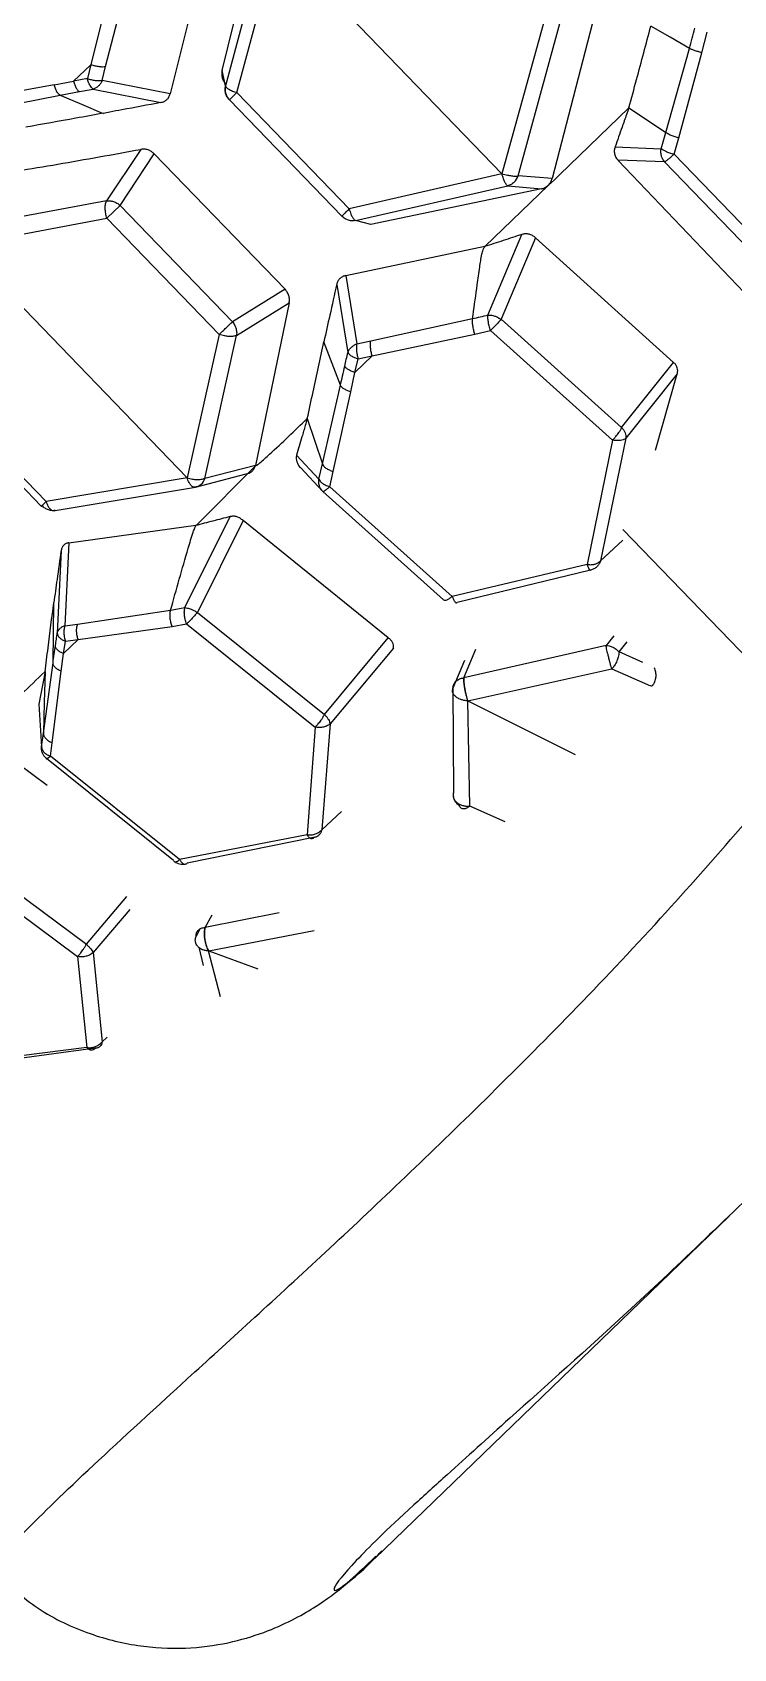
# Model space of a CAD drawing. Header units: millimetres. Extents: x 36 to 3196, y 27 to 5967.
# Drawn here: x 389.43 to 403.29, y 396.87 to 428.81 of the extents above; entities that cross this region are included whole.
import ezdxf

# ---------------------------------------------------------------- set-up
doc = ezdxf.new("R2010")
doc.units = ezdxf.units.MM
doc.layers.add('08_Dimension.Annotation', color=2, linetype='Continuous')

# ---------------------------------------------------------------- blocks, each defined once
blk = doc.blocks.new('A$C1af0320f')
at = {"color": 8, "linetype": 'Continuous', "lineweight": 25}
for p, q in [((158.087, 32.698), (157.87, 33.055)), ((158.979, 31.203), (158.087, 32.698)), ((158.725, 31.094), (157.854, 32.581)), ((155.982, 31.844), (157.821, 28.843)), ((157.314, 28.395), (155.72, 31.08)), ((158.892, 30.802), (158.725, 31.094)), ((159.148, 30.91), (158.979, 31.203)), ((155.468, 30.893), (157.062, 28.196)), ((157.87, 29.001), (157.87, 30.904)), ((158.234, 30.178), (158.892, 30.802)), ((159.126, 30.671), (158.469, 30.034)), ((162.319, 30.667), (159.126, 30.671)), ((162.389, 30.908), (159.148, 30.91)), ((158.469, 30.031), (162.077, 30.006)), ((157.821, 28.843), (157.314, 28.395)), ((157.865, 28.697), (157.87, 28.861)), ((157.87, 28.861), (157.87, 29.001)), ((151.756, 25.635), (149.913, 28.561)), ((157.821, 28.552), (155.984, 25.635)), ((157.314, 28.112), (157.821, 28.552)), ((157.865, 26.952), (157.865, 28.697)), ((150.426, 28.112), (152.02, 25.475)), ((157.062, 28.196), (150.678, 28.196)), ((152.272, 25.543), (150.678, 28.196)), ((157.062, 28.196), (155.468, 25.543)), ((155.72, 25.475), (157.314, 28.112)), ((162.101, 28.044), (158.435, 27.792)), ((158.435, 27.792), (159.12, 26.185)), ((162.314, 26.413), (162.101, 28.044)), ((163.097, 26.584), (162.314, 27.938)), ((162.314, 27.938), (162.525, 26.327)), ((158.88, 26.057), (158.2, 27.646)), ((149.871, 26.976), (151.373, 24.579)), ((156.367, 24.579), (157.857, 26.956)), ((159.12, 26.185), (162.314, 26.413)), ((162.525, 26.327), (163.918, 24.281)), ((158.972, 25.607), (159.135, 25.877)), ((159.135, 25.877), (162.366, 26.107)), ((162.366, 26.107), (163.79, 24.043)), ((148.768, 25.607), (149.87, 23.85)), ((150.099, 24.037), (149.021, 25.79)), ((152.02, 25.475), (151.756, 25.635)), ((155.984, 25.635), (155.72, 25.475)), ((157.641, 24.037), (158.719, 25.79)), ((157.87, 23.85), (158.972, 25.607)), ((155.468, 25.543), (152.272, 25.543)), ((152.272, 25.543), (152.272, 25.337)), ((152.272, 25.338), (155.468, 25.338)), ((152.272, 25.338), (155.468, 25.338)), ((169.417, 25.027), (163.778, 25.027)), ((163.918, 24.281), (163.93, 24.883)), ((163.927, 24.624), (163.919, 24.277)), ((150.25, 23.551), (151.371, 24.327)), ((151.373, 24.579), (150.251, 23.797)), ((156.367, 24.579), (157.489, 23.797)), ((156.369, 24.327), (157.49, 23.551)), ((150.251, 23.797), (150.099, 24.037)), ((157.489, 23.797), (157.641, 24.037)), ((163.79, 24.043), (162.389, 21.687)), ((163.914, 24.014), (162.545, 21.67)), ((149.87, 23.851), (150.021, 23.61)), ((149.87, 23.378), (149.87, 23.85)), ((157.719, 23.61), (157.87, 23.851)), ((157.87, 23.85), (157.87, 23.378)), ((149.653, 23.053), (149.87, 23.378)), ((150.021, 23.61), (149.87, 23.378)), ((149.886, 22.996), (150.099, 23.32)), ((150.099, 23.32), (150.25, 23.551)), ((151.761, 23.399), (152.02, 22.203)), ((152.01, 23.527), (155.73, 23.527)), ((152.272, 22.335), (152.01, 23.527)), ((155.73, 23.527), (155.468, 22.335)), ((155.72, 22.203), (155.979, 23.399)), ((155.979, 23.399), (157.829, 20.687)), ((157.87, 23.378), (157.719, 23.61)), ((158.087, 23.053), (157.87, 23.378)), ((165.17, 23.442), (165.198, 23.198)), ((165.469, 23.294), (165.439, 23.55)), ((165.943, 23.487), (165.469, 23.294)), ((149.653, 23.053), (148.761, 21.71)), ((158.979, 21.71), (158.087, 23.053)), ((165.198, 23.198), (163.706, 20.736)), ((165.61, 22.957), (166.324, 23.251)), ((149.015, 21.661), (149.886, 22.996)), ((158.725, 21.661), (157.854, 22.996)), ((164.087, 20.477), (165.61, 22.957)), ((152.02, 22.203), (150.426, 19.79)), ((152.272, 22.335), (152.272, 21.969)), ((155.468, 22.335), (152.272, 22.335)), ((157.314, 19.79), (155.72, 22.203)), ((150.678, 19.548), (152.272, 21.969)), ((152.272, 21.969), (155.468, 21.969)), ((155.468, 21.969), (157.062, 19.548)), ((158.244, 21.415), (158.892, 21.403)), ((158.892, 21.403), (158.725, 21.661)), ((159.148, 21.451), (158.979, 21.71)), ((162.319, 21.518), (159.126, 21.288)), ((162.389, 21.687), (159.148, 21.451)), ((159.126, 21.288), (158.475, 21.296)), ((163.705, 20.734), (163.466, 21.296)), ((164.087, 20.477), (166.324, 21.266)), ((163.47, 20.982), (163.703, 20.435)), ((157.829, 20.69), (157.314, 19.79)), ((157.866, 19.018), (157.836, 20.691)), ((163.706, 20.736), (163.705, 20.734)), ((164.086, 20.475), (164.087, 20.477)), ((165.61, 19.056), (164.086, 20.475)), ((157.314, 19.538), (157.821, 20.439)), ((162.103, 20.208), (158.443, 19.756)), ((162.314, 18.25), (162.103, 20.208)), ((162.316, 20.141), (162.525, 18.2)), ((163.703, 20.435), (165.198, 19.008)), ((157.062, 19.548), (150.678, 19.548)), ((157.062, 19.548), (155.468, 17.215)), ((155.72, 17.223), (157.314, 19.538)), ((158.88, 17.733), (158.207, 19.625)), ((158.443, 19.756), (159.12, 17.846)), ((166.324, 19.345), (165.61, 19.056)), ((156.366, 16.976), (157.859, 19.021)), ((159.12, 17.846), (162.314, 18.25)), ((159.135, 17.533), (162.366, 17.941)), ((162.366, 17.941), (163.79, 16.352)), ((162.525, 18.2), (163.918, 16.629)), ((157.641, 15.982), (158.719, 17.497)), ((157.87, 15.778), (158.972, 17.295)), ((158.972, 17.295), (159.135, 17.533)), ((155.468, 17.215), (152.272, 17.215)), ((152.272, 17.084), (155.468, 17.084)), ((156.366, 16.976), (157.489, 15.779)), ((163.918, 16.629), (163.925, 17.159)), ((175.002, 7.377), (175.002, 17.111)), ((156.369, 16.761), (157.49, 15.571)), ((163.79, 16.352), (162.389, 14.199)), ((163.914, 16.402), (162.545, 14.258)), ((157.489, 15.779), (157.641, 15.982)), ((157.854, 15.103), (157.011, 15.94)), ((157.719, 15.574), (157.87, 15.778)), ((157.87, 15.778), (157.87, 15.378)), ((157.87, 15.378), (157.719, 15.574)), ((158.087, 15.103), (157.87, 15.378)), ((158.725, 13.998), (157.854, 15.103)), ((158.979, 13.993), (158.087, 15.103)), ((164.087, 13.359), (165.245, 15.135)), ((157.872, 14.868), (158.247, 14.331)), ((164.513, 14.884), (163.706, 13.633)), ((158.247, 14.331), (158.892, 13.787)), ((162.319, 14.104), (159.126, 13.696)), ((162.389, 14.199), (159.148, 13.783)), ((158.892, 13.787), (158.725, 13.998)), ((159.148, 13.783), (158.979, 13.993)), ((163.705, 13.631), (163.622, 13.901)), ((164.087, 13.359), (165.013, 13.811)), ((163.657, 13.535), (163.703, 13.385)), ((163.706, 13.633), (163.705, 13.631)), ((159.519, 13.334), (158.475, 13.163)), ((163.901, 13.269), (164.219, 13.082)), ((164.086, 13.357), (164.087, 13.359)), ((164.901, 12.894), (164.086, 13.357)), ((162.314, 11.712), (162.192, 12.942)), ((162.415, 12.805), (162.525, 11.695)), ((159.12, 11.186), (162.314, 11.712)), ((162.525, 11.695), (163.918, 10.594)), ((159.135, 10.885), (162.366, 11.417)), ((162.366, 11.417), (163.79, 10.3)), ((163.918, 10.594), (163.919, 10.731)), ((163.79, 10.3), (162.389, 8.427)), ((163.914, 10.413), (162.545, 8.544))]:
    blk.add_line(p, q, dxfattribs=at)
at = {"color": 8, "linetype": 'Continuous', "lineweight": 25, "flags": 128}
for points in [[(157.854, 32.581), (157.431, 32.459), (157.009, 32.337)], [(157.869, 30.904), (158.297, 30.999), (158.725, 31.094)], [(149.886, 22.996), (150.308, 23.176), (150.73, 23.356)], [(157.854, 22.996), (157.432, 23.176), (157.01, 23.357)], [(157.871, 22.069), (158.298, 21.865), (158.725, 21.661)], [(157.872, 14.868), (158.298, 14.433), (158.725, 13.998)]]:
    blk.add_lwpolyline(points, dxfattribs=at)
at = {"color": 8, "linetype": 'Continuous', "lineweight": 25}
for centre, radius, start, end in [((157.044, 28.25), 0.307, 0.2219, 28.2847), ((157.086, 19.655), 0.265, 0.7262, 30.4911)]:
    blk.add_arc(centre, radius, start, end, dxfattribs=at)
for points, knots in [([(157.854, 32.581), (157.818, 32.64), (157.748, 32.758), (157.677, 32.876), (157.641, 32.935)], [0, 0, 0, 0, 0.500172, 1, 1, 1, 1]), ([(158.087, 32.698), (158.064, 32.685), (158.016, 32.657), (157.95, 32.622), (157.892, 32.594), (157.866, 32.585), (157.854, 32.581)], [0, 0, 0, 0, 0.245159, 0.500003, 0.754839, 1, 1, 1, 1]), ([(157.868, 30.903), (157.769, 31.07), (157.485, 31.548), (157.197, 32.026), (157.009, 32.337)], [0, 0, 0, 0, 0.348868, 1, 1, 1, 1]), ([(158.725, 31.094), (158.739, 31.097), (158.768, 31.103), (158.831, 31.128), (158.904, 31.161), (158.955, 31.189), (158.979, 31.203)], [0, 0, 0, 0, 0.244692, 0.499964, 0.755241, 1, 1, 1, 1]), ([(157.869, 30.904), (157.89, 30.862), (157.949, 30.741), (158.07, 30.499), (158.172, 30.299), (158.234, 30.178)], [0, 0, 0, 0, 0.1714807, 0.4999161, 1, 1, 1, 1]), ([(158.892, 30.802), (158.906, 30.805), (158.934, 30.81), (158.995, 30.833), (159.067, 30.865), (159.12, 30.895), (159.148, 30.91)], [0, 0, 0, 0, 0.243266, 0.473404, 0.722729, 1, 1, 1, 1]), ([(159.126, 30.671), (159.101, 30.674), (159.056, 30.681), (158.989, 30.711), (158.934, 30.751), (158.904, 30.787), (158.892, 30.802)], [0, 0, 0, 0, 0.28191, 0.499996, 0.790539, 1, 1, 1, 1]), ([(159.148, 30.91), (159.148, 30.884), (159.146, 30.83), (159.141, 30.761), (159.135, 30.703), (159.129, 30.682), (159.126, 30.671)], [0, 0, 0, 0, 0.246593, 0.500031, 0.737892, 1, 1, 1, 1]), ([(158.234, 30.178), (158.237, 30.17), (158.244, 30.152), (158.271, 30.111), (158.321, 30.068), (158.384, 30.041), (158.434, 30.031), (158.459, 30.033), (158.469, 30.034)], [0, 0, 0, 0, 0.0965202, 0.2099901, 0.4995599, 0.7478593, 0.8940285, 1, 1, 1, 1]), ([(157.863, 28.697), (157.861, 28.726), (157.856, 28.777), (157.832, 28.823), (157.821, 28.843)], [0, 0, 0, 0, 0.552208, 1, 1, 1, 1]), ([(157.821, 28.552), (157.831, 28.57), (157.856, 28.615), (157.86, 28.667), (157.863, 28.697)], [0, 0, 0, 0, 0.409555, 1, 1, 1, 1]), ([(157.062, 28.196), (157.095, 28.216), (157.152, 28.251), (157.229, 28.306), (157.286, 28.356), (157.305, 28.382), (157.314, 28.395)], [0, 0, 0, 0, 0.285379, 0.499961, 0.757007, 1, 1, 1, 1]), ([(157.314, 28.112), (157.305, 28.109), (157.286, 28.104), (157.229, 28.119), (157.152, 28.148), (157.095, 28.179), (157.062, 28.196)], [0, 0, 0, 0, 0.242994, 0.50005, 0.714683, 1, 1, 1, 1]), ([(157.351, 28.251), (157.349, 28.226), (157.346, 28.177), (157.325, 28.133), (157.314, 28.112)], [0, 0, 0, 0, 0.499966, 1, 1, 1, 1]), ([(158.435, 27.792), (158.41, 27.79), (158.361, 27.785), (158.294, 27.755), (158.237, 27.708), (158.213, 27.667), (158.2, 27.646)], [0, 0, 0, 0, 0.256188, 0.499994, 0.742572, 1, 1, 1, 1]), ([(162.314, 27.938), (162.302, 27.956), (162.279, 27.992), (162.227, 28.027), (162.167, 28.047), (162.124, 28.045), (162.101, 28.044)], [0, 0, 0, 0, 0.25636, 0.500109, 0.743912, 1, 1, 1, 1]), ([(158.2, 27.646), (158.144, 27.53), (158.033, 27.296), (157.918, 27.065), (157.86, 26.95)], [0, 0, 0, 0, 0.498766, 1, 1, 1, 1]), ([(158.719, 25.79), (158.705, 25.808), (158.566, 25.985), (158.355, 26.256), (158.104, 26.572), (157.963, 26.758), (157.886, 26.874), (157.87, 26.929), (157.863, 26.949)], [0, 0, 0, 0, 0.049243, 0.472744, 0.719917, 0.897647, 0.962301, 1, 1, 1, 1]), ([(162.366, 26.107), (162.366, 26.118), (162.366, 26.15), (162.362, 26.216), (162.351, 26.292), (162.334, 26.362), (162.321, 26.396), (162.314, 26.413)], [0, 0, 0, 0, 0.1038272, 0.3052067, 0.6034241, 0.7895763, 1, 1, 1, 1]), ([(162.314, 26.413), (162.337, 26.412), (162.381, 26.408), (162.439, 26.389), (162.49, 26.363), (162.513, 26.339), (162.525, 26.327)], [0, 0, 0, 0, 0.254943, 0.504364, 0.751538, 1, 1, 1, 1]), ([(162.525, 26.327), (162.522, 26.308), (162.516, 26.274), (162.48, 26.216), (162.433, 26.16), (162.388, 26.125), (162.366, 26.107)], [0, 0, 0, 0, 0.290449, 0.499896, 0.755151, 1, 1, 1, 1]), ([(158.72, 25.789), (158.746, 25.834), (158.8, 25.923), (158.853, 26.013), (158.88, 26.057)], [0, 0, 0, 0, 0.500018, 1, 1, 1, 1]), ([(158.88, 26.057), (158.893, 26.07), (158.923, 26.101), (158.98, 26.137), (159.048, 26.168), (159.093, 26.179), (159.12, 26.185)], [0, 0, 0, 0, 0.212715, 0.499968, 0.712514, 1, 1, 1, 1]), ([(159.135, 25.877), (159.106, 25.892), (159.053, 25.92), (158.98, 25.969), (158.921, 26.015), (158.893, 26.044), (158.88, 26.057)], [0, 0, 0, 0, 0.290775, 0.520614, 0.771922, 1, 1, 1, 1]), ([(159.12, 26.185), (159.122, 26.16), (159.128, 26.112), (159.133, 26.026), (159.135, 25.947), (159.135, 25.899), (159.135, 25.877)], [0, 0, 0, 0, 0.288125, 0.549607, 0.785923, 1, 1, 1, 1]), ([(151.756, 25.635), (151.77, 25.616), (151.799, 25.577), (151.861, 25.535), (151.93, 25.508), (151.98, 25.505), (152.004, 25.503)], [0, 0, 0, 0, 0.250913, 0.50549, 0.757248, 1, 1, 1, 1]), ([(158.972, 25.607), (158.948, 25.62), (158.897, 25.646), (158.825, 25.695), (158.762, 25.745), (158.733, 25.775), (158.719, 25.79)], [0, 0, 0, 0, 0.244663, 0.499928, 0.755209, 1, 1, 1, 1]), ([(152.02, 25.475), (152.032, 25.47), (152.052, 25.462), (152.115, 25.474), (152.187, 25.499), (152.244, 25.529), (152.272, 25.543)], [0, 0, 0, 0, 0.296118, 0.4998781, 0.7569965, 1, 1, 1, 1]), ([(152.272, 25.338), (152.246, 25.339), (152.195, 25.343), (152.125, 25.372), (152.064, 25.416), (152.035, 25.455), (152.02, 25.475)], [0, 0, 0, 0, 0.2576235, 0.5092983, 0.7562491, 1, 1, 1, 1]), ([(152.037, 25.455), (152.053, 25.435), (152.084, 25.397), (152.151, 25.36), (152.214, 25.339), (152.256, 25.337), (152.272, 25.337)], [0, 0, 0, 0, 0.279119, 0.535172, 0.822776, 1, 1, 1, 1]), ([(155.468, 25.543), (155.5, 25.526), (155.558, 25.496), (155.635, 25.471), (155.693, 25.462), (155.711, 25.471), (155.72, 25.475)], [0, 0, 0, 0, 0.285363, 0.499964, 0.768995, 1, 1, 1, 1]), ([(155.468, 25.338), (155.468, 25.338), (155.468, 25.34), (155.468, 25.385), (155.468, 25.451), (155.468, 25.513), (155.468, 25.543)], [0, 0, 0, 0, 0.275881, 0.499976, 0.756187, 1, 1, 1, 1]), ([(155.72, 25.475), (155.708, 25.459), (155.681, 25.421), (155.623, 25.376), (155.549, 25.343), (155.496, 25.34), (155.468, 25.338)], [0, 0, 0, 0, 0.195321, 0.470018, 0.721849, 1, 1, 1, 1]), ([(169.929, 1.891), (169.916, 1.866), (169.873, 1.786), (169.805, 2.665), (169.803, 4.484), (169.879, 7.278), (169.986, 10.853), (170.021, 15.201), (169.898, 19.953), (169.571, 23.405), (169.417, 25.027)], [0, 0, 0, 0, 0.060666, 0.194534, 0.332261, 0.466361, 0.604329, 0.738785, 0.877253, 1, 1, 1, 1]), ([(151.371, 24.327), (151.227, 24.109), (151.039, 23.823), (150.826, 23.5), (150.756, 23.394), (150.73, 23.355)], [0, 0, 0, 0, 0.6723315, 0.8792509, 1, 1, 1, 1]), ([(151.371, 24.327), (151.382, 24.348), (151.404, 24.387), (151.414, 24.453), (151.405, 24.519), (151.384, 24.559), (151.373, 24.579)], [0, 0, 0, 0, 0.257375, 0.500256, 0.745617, 1, 1, 1, 1]), ([(156.367, 24.579), (156.356, 24.559), (156.335, 24.519), (156.326, 24.453), (156.336, 24.387), (156.358, 24.348), (156.369, 24.327)], [0, 0, 0, 0, 0.254249, 0.499972, 0.742409, 1, 1, 1, 1]), ([(156.369, 24.327), (156.483, 24.154), (156.698, 23.829), (156.911, 23.506), (157.01, 23.356)], [0, 0, 0, 0, 0.533521, 1, 1, 1, 1]), ([(163.79, 24.043), (163.81, 24.062), (163.852, 24.1), (163.892, 24.16), (163.919, 24.223), (163.918, 24.26), (163.918, 24.281)], [0, 0, 0, 0, 0.244829, 0.500048, 0.708335, 1, 1, 1, 1]), ([(163.918, 24.281), (163.928, 24.259), (163.949, 24.216), (163.956, 24.146), (163.947, 24.077), (163.925, 24.035), (163.914, 24.014)], [0, 0, 0, 0, 0.256368, 0.500004, 0.7494, 1, 1, 1, 1]), ([(149.87, 23.85), (149.893, 23.864), (149.94, 23.89), (150.006, 23.939), (150.062, 23.989), (150.087, 24.021), (150.099, 24.037)], [0, 0, 0, 0, 0.245315, 0.500026, 0.754702, 1, 1, 1, 1]), ([(157.87, 23.851), (157.847, 23.864), (157.8, 23.89), (157.734, 23.939), (157.678, 23.989), (157.653, 24.021), (157.641, 24.037)], [0, 0, 0, 0, 0.2453143, 0.4999551, 0.7546084, 1, 1, 1, 1]), ([(163.914, 24.014), (163.915, 24.009), (163.916, 24.001), (163.89, 24.004), (163.851, 24.017), (163.81, 24.035), (163.79, 24.043)], [0, 0, 0, 0, 0.295238, 0.499917, 0.755127, 1, 1, 1, 1]), ([(150.021, 23.61), (150.044, 23.623), (150.091, 23.65), (150.153, 23.696), (150.21, 23.746), (150.236, 23.778), (150.251, 23.797)], [0, 0, 0, 0, 0.244637, 0.500091, 0.709471, 1, 1, 1, 1]), ([(150.251, 23.797), (150.259, 23.775), (150.275, 23.731), (150.28, 23.666), (150.274, 23.604), (150.258, 23.569), (150.25, 23.551)], [0, 0, 0, 0, 0.25761, 0.502962, 0.750143, 1, 1, 1, 1]), ([(157.49, 23.551), (157.482, 23.569), (157.466, 23.605), (157.46, 23.667), (157.466, 23.733), (157.481, 23.776), (157.489, 23.797)], [0, 0, 0, 0, 0.252321, 0.499994, 0.753507, 1, 1, 1, 1]), ([(157.489, 23.797), (157.501, 23.782), (157.525, 23.749), (157.58, 23.701), (157.646, 23.652), (157.693, 23.625), (157.719, 23.61)], [0, 0, 0, 0, 0.239123, 0.5, 0.722527, 1, 1, 1, 1]), ([(174.72, 23.743), (174.746, 23.51), (174.944, 21.684), (175.009, 18.455), (174.992, 14.446), (174.865, 11.385), (174.824, 10.084), (174.808, 9.559)], [0, 0, 0, 0, 0.038218, 0.300832, 0.572111, 0.827381, 1, 1, 1, 1]), ([(150.729, 23.356), (150.628, 23.205), (150.34, 22.772), (150.054, 22.346), (149.869, 22.069)], [0, 0, 0, 0, 0.350898, 1, 1, 1, 1]), ([(149.87, 23.378), (149.893, 23.367), (149.94, 23.343), (150.005, 23.321), (150.062, 23.312), (150.087, 23.317), (150.099, 23.32)], [0, 0, 0, 0, 0.245237, 0.49999, 0.754722, 1, 1, 1, 1]), ([(149.901, 20.672), (150.211, 21.117), (150.833, 22.008), (151.451, 22.935), (151.761, 23.399)], [0, 0, 0, 0, 0.499607, 1, 1, 1, 1]), ([(150.25, 23.551), (150.235, 23.548), (150.21, 23.544), (150.153, 23.554), (150.092, 23.574), (150.045, 23.598), (150.021, 23.61)], [0, 0, 0, 0, 0.295231, 0.500244, 0.750672, 1, 1, 1, 1]), ([(152.01, 23.527), (151.985, 23.525), (151.936, 23.522), (151.866, 23.495), (151.804, 23.455), (151.775, 23.418), (151.761, 23.399)], [0, 0, 0, 0, 0.244052, 0.496356, 0.750582, 1, 1, 1, 1]), ([(155.979, 23.399), (155.965, 23.418), (155.936, 23.455), (155.874, 23.495), (155.804, 23.522), (155.755, 23.525), (155.73, 23.527)], [0, 0, 0, 0, 0.249406, 0.503636, 0.755943, 1, 1, 1, 1]), ([(157.872, 22.069), (157.772, 22.218), (157.486, 22.644), (157.198, 23.076), (157.011, 23.356)], [0, 0, 0, 0, 0.350687, 1, 1, 1, 1]), ([(157.49, 23.551), (157.502, 23.549), (157.527, 23.543), (157.585, 23.553), (157.65, 23.575), (157.697, 23.599), (157.719, 23.61)], [0, 0, 0, 0, 0.254977, 0.500026, 0.767186, 1, 1, 1, 1]), ([(157.641, 23.32), (157.616, 23.359), (157.565, 23.436), (157.515, 23.513), (157.49, 23.551)], [0, 0, 0, 0, 0.500132, 1, 1, 1, 1]), ([(157.87, 23.378), (157.847, 23.366), (157.8, 23.343), (157.734, 23.321), (157.678, 23.312), (157.653, 23.317), (157.641, 23.32)], [0, 0, 0, 0, 0.245274, 0.500006, 0.754758, 1, 1, 1, 1]), ([(157.854, 22.996), (157.818, 23.05), (157.748, 23.158), (157.677, 23.266), (157.641, 23.32)], [0, 0, 0, 0, 0.500153, 1, 1, 1, 1]), ([(166.173, 23.581), (166.2, 23.568), (166.252, 23.543), (166.314, 23.489), (166.356, 23.437), (166.386, 23.382), (166.4, 23.339), (166.404, 23.311), (166.404, 23.304), (166.405, 23.301), (166.405, 23.301)], [0, 0, 0, 0, 0.2305493, 0.4310448, 0.6015062, 0.7418037, 0.9313074, 0.9807937, 0.998053, 1, 1, 1, 1]), ([(149.886, 22.996), (149.874, 22.993), (149.848, 22.987), (149.79, 22.995), (149.724, 23.017), (149.676, 23.041), (149.653, 23.053)], [0, 0, 0, 0, 0.245166, 0.499995, 0.754834, 1, 1, 1, 1]), ([(158.087, 23.053), (158.064, 23.041), (158.016, 23.017), (157.95, 22.995), (157.892, 22.987), (157.866, 22.993), (157.854, 22.996)], [0, 0, 0, 0, 0.245163, 0.499999, 0.754825, 1, 1, 1, 1]), ([(165.198, 23.198), (165.213, 23.211), (165.248, 23.241), (165.322, 23.276), (165.401, 23.295), (165.451, 23.294), (165.469, 23.294)], [0, 0, 0, 0, 0.221028, 0.500186, 0.829135, 1, 1, 1, 1]), ([(165.61, 22.957), (165.596, 22.965), (165.566, 22.98), (165.513, 23.01), (165.452, 23.045), (165.388, 23.082), (165.326, 23.119), (165.274, 23.15), (165.229, 23.178), (165.208, 23.191), (165.198, 23.198)], [0, 0, 0, 0, 0.112931, 0.235587, 0.354195, 0.499971, 0.624984, 0.749991, 0.874982, 1, 1, 1, 1]), ([(165.469, 23.294), (165.491, 23.268), (165.528, 23.224), (165.572, 23.135), (165.599, 23.051), (165.608, 22.989), (165.609, 22.961), (165.61, 22.957)], [0, 0, 0, 0, 0.295536, 0.499715, 0.756454, 0.962206, 1, 1, 1, 1]), ([(166.324, 23.251), (166.341, 23.258), (166.374, 23.273), (166.394, 23.292), (166.405, 23.301)], [0, 0, 0, 0, 0.499919, 1, 1, 1, 1]), ([(152.02, 22.203), (152.035, 22.22), (152.064, 22.253), (152.125, 22.293), (152.195, 22.323), (152.246, 22.331), (152.272, 22.335)], [0, 0, 0, 0, 0.243744, 0.490728, 0.742365, 1, 1, 1, 1]), ([(152.272, 21.969), (152.244, 21.985), (152.187, 22.017), (152.115, 22.076), (152.052, 22.141), (152.032, 22.18), (152.02, 22.203)], [0, 0, 0, 0, 0.2430038, 0.5001027, 0.703916, 1, 1, 1, 1]), ([(155.468, 21.969), (155.468, 22), (155.468, 22.062), (155.468, 22.161), (155.468, 22.259), (155.468, 22.308), (155.468, 22.335)], [0, 0, 0, 0, 0.243815, 0.500041, 0.724149, 1, 1, 1, 1]), ([(155.468, 22.335), (155.496, 22.33), (155.549, 22.322), (155.622, 22.289), (155.68, 22.25), (155.708, 22.217), (155.72, 22.203)], [0, 0, 0, 0, 0.282778, 0.521644, 0.800978, 1, 1, 1, 1]), ([(155.72, 22.203), (155.711, 22.185), (155.693, 22.147), (155.635, 22.085), (155.558, 22.022), (155.5, 21.988), (155.468, 21.969)], [0, 0, 0, 0, 0.231012, 0.500054, 0.714704, 1, 1, 1, 1]), ([(157.836, 20.691), (157.837, 20.691), (157.839, 20.693), (157.842, 20.703), (157.848, 20.733), (157.856, 20.849), (157.87, 21.293), (157.87, 21.724), (157.87, 22.068)], [0, 0, 0, 0, 0.00104, 0.006593, 0.020342, 0.070173, 0.259843, 1, 1, 1, 1]), ([(157.871, 22.069), (157.895, 22.028), (157.958, 21.918), (158.083, 21.699), (158.183, 21.523), (158.244, 21.415)], [0, 0, 0, 0, 0.185994, 0.500007, 1, 1, 1, 1]), ([(158.244, 21.415), (158.259, 21.395), (158.286, 21.36), (158.342, 21.323), (158.39, 21.306), (158.436, 21.297), (158.46, 21.296), (158.475, 21.296)], [0, 0, 0, 0, 0.283086, 0.499848, 0.749172, 0.834429, 1, 1, 1, 1]), ([(158.725, 21.661), (158.739, 21.656), (158.768, 21.646), (158.831, 21.652), (158.904, 21.673), (158.955, 21.698), (158.979, 21.71)], [0, 0, 0, 0, 0.244704, 0.499984, 0.755252, 1, 1, 1, 1]), ([(158.892, 21.403), (158.906, 21.398), (158.932, 21.388), (158.992, 21.392), (159.065, 21.41), (159.12, 21.437), (159.148, 21.451)], [0, 0, 0, 0, 0.233778, 0.463447, 0.71625, 1, 1, 1, 1]), ([(159.126, 21.288), (159.101, 21.289), (159.056, 21.291), (158.989, 21.317), (158.934, 21.353), (158.904, 21.388), (158.892, 21.403)], [0, 0, 0, 0, 0.281911, 0.499999, 0.790527, 1, 1, 1, 1]), ([(159.148, 21.451), (159.148, 21.428), (159.146, 21.381), (159.141, 21.33), (159.135, 21.294), (159.129, 21.29), (159.126, 21.288)], [0, 0, 0, 0, 0.246563, 0.499985, 0.737884, 1, 1, 1, 1]), ([(162.319, 21.518), (162.33, 21.522), (162.348, 21.528), (162.369, 21.566), (162.384, 21.617), (162.388, 21.664), (162.389, 21.687)], [0, 0, 0, 0, 0.289126, 0.506505, 0.765623, 1, 1, 1, 1]), ([(162.389, 21.687), (162.41, 21.679), (162.454, 21.661), (162.501, 21.651), (162.537, 21.651), (162.542, 21.663), (162.545, 21.67)], [0, 0, 0, 0, 0.234717, 0.500046, 0.709329, 1, 1, 1, 1]), ([(157.821, 20.439), (157.832, 20.458), (157.855, 20.497), (157.866, 20.562), (157.859, 20.627), (157.838, 20.667), (157.828, 20.687)], [0, 0, 0, 0, 0.247176, 0.50086, 0.754076, 1, 1, 1, 1]), ([(163.703, 20.435), (163.688, 20.457), (163.657, 20.499), (163.645, 20.578), (163.658, 20.66), (163.689, 20.709), (163.705, 20.734)], [0, 0, 0, 0, 0.2543182, 0.5000096, 0.7453698, 1, 1, 1, 1]), ([(164.086, 20.475), (164.086, 20.475), (164.085, 20.474), (164.083, 20.473), (164.076, 20.466), (164.062, 20.452), (164.031, 20.427), (163.988, 20.399), (163.929, 20.372), (163.879, 20.361), (163.834, 20.358), (163.793, 20.362), (163.74, 20.383), (163.717, 20.416), (163.703, 20.435)], [0, 0, 0, 0, 0.0020236, 0.0054302, 0.0165939, 0.0558961, 0.1141345, 0.2370328, 0.3452143, 0.500373, 0.5574318, 0.6598539, 0.8074583, 1, 1, 1, 1]), ([(163.705, 20.734), (163.718, 20.72), (163.742, 20.695), (163.794, 20.653), (163.836, 20.623), (163.881, 20.592), (163.93, 20.56), (164.004, 20.517), (164.052, 20.488), (164.084, 20.476), (164.086, 20.475), (164.086, 20.475)], [0, 0, 0, 0, 0.19215, 0.339728, 0.442467, 0.500242, 0.655605, 0.763823, 0.983415, 0.99798, 1, 1, 1, 1]), ([(164.087, 20.477), (164.072, 20.484), (164.041, 20.499), (163.987, 20.529), (163.928, 20.564), (163.867, 20.603), (163.812, 20.643), (163.765, 20.68), (163.728, 20.711), (163.713, 20.728), (163.706, 20.736)], [0, 0, 0, 0, 0.11385, 0.236741, 0.366524, 0.500011, 0.633505, 0.763257, 0.88614, 1, 1, 1, 1]), ([(162.316, 20.141), (162.304, 20.156), (162.28, 20.184), (162.229, 20.208), (162.169, 20.219), (162.125, 20.212), (162.103, 20.208)], [0, 0, 0, 0, 0.255904, 0.500085, 0.743697, 1, 1, 1, 1]), ([(157.062, 19.548), (157.095, 19.566), (157.152, 19.599), (157.229, 19.663), (157.286, 19.728), (157.305, 19.77), (157.314, 19.79)], [0, 0, 0, 0, 0.285357, 0.499923, 0.75702, 1, 1, 1, 1]), ([(157.314, 19.538), (157.305, 19.527), (157.286, 19.504), (157.229, 19.497), (157.152, 19.507), (157.095, 19.533), (157.062, 19.548)], [0, 0, 0, 0, 0.2429821, 0.5000482, 0.7146556, 1, 1, 1, 1]), ([(157.351, 19.659), (157.349, 19.637), (157.346, 19.593), (157.325, 19.557), (157.314, 19.538)], [0, 0, 0, 0, 0.499971, 1, 1, 1, 1]), ([(158.207, 19.625), (158.149, 19.524), (158.033, 19.321), (157.918, 19.115), (157.861, 19.012)], [0, 0, 0, 0, 0.499842, 1, 1, 1, 1]), ([(158.443, 19.756), (158.417, 19.753), (158.368, 19.749), (158.301, 19.721), (158.244, 19.68), (158.22, 19.644), (158.207, 19.625)], [0, 0, 0, 0, 0.256403, 0.500032, 0.743047, 1, 1, 1, 1]), ([(158.719, 17.497), (158.506, 17.862), (158.237, 18.321), (157.958, 18.815), (157.889, 18.952), (157.87, 18.993), (157.866, 19.007), (157.864, 19.012)], [0, 0, 0, 0, 0.733094, 0.924639, 0.976731, 0.991924, 1, 1, 1, 1]), ([(165.198, 19.008), (165.208, 18.993), (165.229, 18.965), (165.274, 18.936), (165.326, 18.921), (165.39, 18.92), (165.454, 18.937), (165.515, 18.969), (165.566, 19.007), (165.596, 19.04), (165.61, 19.056)], [0, 0, 0, 0, 0.125025, 0.25003, 0.375041, 0.500031, 0.655191, 0.764362, 0.887068, 1, 1, 1, 1]), ([(165.468, 18.912), (165.451, 18.91), (165.4, 18.906), (165.322, 18.921), (165.248, 18.958), (165.213, 18.993), (165.198, 19.008)], [0, 0, 0, 0, 0.169728, 0.499836, 0.778863, 1, 1, 1, 1]), ([(165.61, 19.056), (165.609, 19.052), (165.609, 19.04), (165.606, 19.015), (165.596, 18.971), (165.572, 18.929), (165.527, 18.9), (165.49, 18.907), (165.468, 18.912)], [0, 0, 0, 0, 0.036582, 0.106657, 0.243848, 0.500514, 0.7046, 1, 1, 1, 1]), ([(162.366, 17.941), (162.366, 17.951), (162.366, 17.979), (162.362, 18.04), (162.351, 18.115), (162.334, 18.19), (162.321, 18.229), (162.314, 18.25)], [0, 0, 0, 0, 0.103824, 0.305131, 0.603357, 0.789494, 1, 1, 1, 1]), ([(162.314, 18.25), (162.337, 18.25), (162.381, 18.249), (162.439, 18.239), (162.49, 18.223), (162.513, 18.208), (162.525, 18.2)], [0, 0, 0, 0, 0.254959, 0.504375, 0.751571, 1, 1, 1, 1]), ([(162.525, 18.2), (162.522, 18.175), (162.516, 18.13), (162.48, 18.059), (162.433, 17.996), (162.388, 17.959), (162.366, 17.941)], [0, 0, 0, 0, 0.2905202, 0.4999109, 0.7551499, 1, 1, 1, 1]), ([(158.72, 17.497), (158.746, 17.536), (158.8, 17.614), (158.853, 17.693), (158.88, 17.733)], [0, 0, 0, 0, 0.500001, 1, 1, 1, 1]), ([(158.88, 17.733), (158.893, 17.743), (158.923, 17.767), (158.98, 17.797), (159.048, 17.826), (159.093, 17.839), (159.12, 17.846)], [0, 0, 0, 0, 0.212694, 0.499984, 0.712498, 1, 1, 1, 1]), ([(159.135, 17.533), (159.106, 17.547), (159.053, 17.571), (158.98, 17.623), (158.921, 17.676), (158.893, 17.714), (158.88, 17.733)], [0, 0, 0, 0, 0.290748, 0.520597, 0.771912, 1, 1, 1, 1]), ([(159.12, 17.846), (159.122, 17.817), (159.128, 17.76), (159.133, 17.672), (159.135, 17.595), (159.135, 17.553), (159.135, 17.533)], [0, 0, 0, 0, 0.288062, 0.549607, 0.785971, 1, 1, 1, 1]), ([(158.972, 17.295), (158.948, 17.307), (158.897, 17.33), (158.825, 17.381), (158.762, 17.438), (158.733, 17.478), (158.719, 17.497)], [0, 0, 0, 0, 0.244644, 0.499922, 0.755217, 1, 1, 1, 1]), ([(155.468, 17.215), (155.5, 17.201), (155.558, 17.178), (155.635, 17.171), (155.693, 17.184), (155.711, 17.211), (155.72, 17.223)], [0, 0, 0, 0, 0.28538, 0.49996, 0.769009, 1, 1, 1, 1]), ([(155.72, 17.223), (155.708, 17.208), (155.681, 17.174), (155.623, 17.134), (155.549, 17.106), (155.496, 17.105), (155.468, 17.104)], [0, 0, 0, 0, 0.195328, 0.470009, 0.721864, 1, 1, 1, 1]), ([(155.468, 17.104), (155.468, 17.095), (155.468, 17.077), (155.468, 17.094), (155.468, 17.138), (155.468, 17.19), (155.468, 17.215)], [0, 0, 0, 0, 0.2758866, 0.4999882, 0.7561996, 1, 1, 1, 1]), ([(156.366, 16.976), (156.356, 16.959), (156.334, 16.925), (156.326, 16.868), (156.336, 16.812), (156.357, 16.778), (156.369, 16.761)], [0, 0, 0, 0, 0.254297, 0.500001, 0.742407, 1, 1, 1, 1]), ([(156.369, 16.761), (156.487, 16.609), (156.702, 16.332), (156.915, 16.061), (157.01, 15.939)], [0, 0, 0, 0, 0.552158, 1, 1, 1, 1]), ([(163.79, 16.352), (163.81, 16.372), (163.852, 16.411), (163.892, 16.48), (163.919, 16.555), (163.918, 16.602), (163.918, 16.629)], [0, 0, 0, 0, 0.244898, 0.500089, 0.708309, 1, 1, 1, 1]), ([(163.918, 16.629), (163.928, 16.61), (163.949, 16.574), (163.956, 16.514), (163.947, 16.455), (163.925, 16.42), (163.914, 16.402)], [0, 0, 0, 0, 0.256387, 0.500031, 0.749352, 1, 1, 1, 1]), ([(163.914, 16.402), (163.915, 16.389), (163.916, 16.366), (163.89, 16.347), (163.851, 16.341), (163.81, 16.348), (163.79, 16.352)], [0, 0, 0, 0, 0.295219, 0.499907, 0.755126, 1, 1, 1, 1]), ([(157.87, 15.778), (157.847, 15.79), (157.8, 15.814), (157.734, 15.865), (157.678, 15.922), (157.653, 15.963), (157.641, 15.982)], [0, 0, 0, 0, 0.245316, 0.499954, 0.754593, 1, 1, 1, 1]), ([(157.874, 14.865), (157.773, 14.989), (157.487, 15.343), (157.199, 15.704), (157.012, 15.939)], [0, 0, 0, 0, 0.351788, 1, 1, 1, 1]), ([(157.49, 15.571), (157.482, 15.585), (157.466, 15.612), (157.46, 15.664), (157.466, 15.72), (157.481, 15.759), (157.489, 15.779)], [0, 0, 0, 0, 0.252266, 0.500043, 0.753465, 1, 1, 1, 1]), ([(157.489, 15.779), (157.501, 15.759), (157.525, 15.718), (157.58, 15.664), (157.646, 15.612), (157.693, 15.588), (157.719, 15.574)], [0, 0, 0, 0, 0.239137, 0.500073, 0.722522, 1, 1, 1, 1]), ([(157.49, 15.571), (157.502, 15.562), (157.527, 15.544), (157.585, 15.537), (157.65, 15.546), (157.697, 15.565), (157.719, 15.574)], [0, 0, 0, 0, 0.254975, 0.50002, 0.767197, 1, 1, 1, 1]), ([(157.641, 15.376), (157.616, 15.408), (157.565, 15.473), (157.515, 15.539), (157.49, 15.571)], [0, 0, 0, 0, 0.5000948, 1, 1, 1, 1]), ([(157.87, 15.378), (157.847, 15.368), (157.8, 15.349), (157.734, 15.341), (157.678, 15.348), (157.653, 15.367), (157.641, 15.376)], [0, 0, 0, 0, 0.245253, 0.500011, 0.754758, 1, 1, 1, 1]), ([(157.854, 15.103), (157.818, 15.148), (157.748, 15.239), (157.677, 15.33), (157.641, 15.376)], [0, 0, 0, 0, 0.500154, 1, 1, 1, 1]), ([(158.087, 15.103), (158.064, 15.094), (158.016, 15.075), (157.95, 15.066), (157.892, 15.074), (157.866, 15.093), (157.854, 15.103)], [0, 0, 0, 0, 0.245138, 0.499997, 0.754828, 1, 1, 1, 1]), ([(157.857, 13.576), (157.851, 13.671), (157.842, 13.827), (157.859, 14.041), (157.869, 14.372), (157.87, 14.647), (157.87, 14.863)], [0, 0, 0, 0, 0.226304, 0.369302, 0.504609, 1, 1, 1, 1]), ([(162.319, 14.104), (162.33, 14.1), (162.348, 14.091), (162.369, 14.109), (162.384, 14.143), (162.388, 14.181), (162.389, 14.199)], [0, 0, 0, 0, 0.289124, 0.506491, 0.765631, 1, 1, 1, 1]), ([(162.375, 14.104), (162.41, 14.119), (162.46, 14.141), (162.511, 14.188), (162.526, 14.214), (162.532, 14.225)], [0, 0, 0, 0, 0.560707, 0.812575, 1, 1, 1, 1]), ([(162.389, 14.199), (162.41, 14.196), (162.454, 14.187), (162.501, 14.195), (162.537, 14.217), (162.542, 14.243), (162.545, 14.258)], [0, 0, 0, 0, 0.234736, 0.500051, 0.709332, 1, 1, 1, 1]), ([(158.725, 13.998), (158.739, 13.987), (158.768, 13.965), (158.831, 13.954), (158.904, 13.962), (158.955, 13.982), (158.979, 13.993)], [0, 0, 0, 0, 0.244702, 0.499979, 0.755268, 1, 1, 1, 1]), ([(158.892, 13.787), (158.906, 13.777), (158.932, 13.756), (158.992, 13.744), (159.065, 13.748), (159.12, 13.771), (159.148, 13.783)], [0, 0, 0, 0, 0.233783, 0.463432, 0.716232, 1, 1, 1, 1]), ([(159.126, 13.696), (159.101, 13.695), (159.056, 13.693), (158.989, 13.712), (158.934, 13.743), (158.904, 13.774), (158.892, 13.787)], [0, 0, 0, 0, 0.281907, 0.49999, 0.79049, 1, 1, 1, 1]), ([(159.148, 13.783), (159.148, 13.764), (159.146, 13.726), (159.141, 13.693), (159.135, 13.68), (159.129, 13.69), (159.126, 13.696)], [0, 0, 0, 0, 0.246548, 0.500003, 0.737892, 1, 1, 1, 1]), ([(163.703, 13.385), (163.688, 13.402), (163.657, 13.435), (163.645, 13.499), (163.658, 13.567), (163.689, 13.609), (163.705, 13.631)], [0, 0, 0, 0, 0.254273, 0.500012, 0.745404, 1, 1, 1, 1]), ([(163.705, 13.631), (163.718, 13.61), (163.742, 13.574), (163.794, 13.522), (163.836, 13.487), (163.881, 13.453), (163.93, 13.422), (164.004, 13.384), (164.052, 13.363), (164.084, 13.358), (164.086, 13.357), (164.086, 13.357)], [0, 0, 0, 0, 0.192143, 0.339734, 0.442475, 0.500235, 0.655626, 0.763821, 0.983407, 0.997982, 1, 1, 1, 1]), ([(164.087, 13.359), (164.072, 13.363), (164.041, 13.371), (163.987, 13.394), (163.928, 13.425), (163.867, 13.465), (163.812, 13.509), (163.765, 13.553), (163.728, 13.596), (163.713, 13.621), (163.706, 13.633)], [0, 0, 0, 0, 0.113853, 0.236748, 0.366523, 0.5, 0.633472, 0.763252, 0.886154, 1, 1, 1, 1]), ([(164.086, 13.357), (164.086, 13.357), (164.085, 13.357), (164.083, 13.355), (164.076, 13.348), (164.062, 13.335), (164.031, 13.312), (163.988, 13.287), (163.929, 13.267), (163.879, 13.263), (163.834, 13.269), (163.793, 13.283), (163.74, 13.317), (163.717, 13.36), (163.703, 13.385)], [0, 0, 0, 0, 0.002016, 0.005436, 0.016593, 0.055865, 0.114127, 0.237023, 0.34519, 0.500352, 0.557412, 0.659837, 0.807434, 1, 1, 1, 1]), ([(162.314, 11.712), (162.337, 11.713), (162.381, 11.715), (162.439, 11.713), (162.49, 11.706), (162.513, 11.699), (162.525, 11.695)], [0, 0, 0, 0, 0.254952, 0.504364, 0.75157, 1, 1, 1, 1]), ([(162.366, 11.417), (162.366, 11.425), (162.366, 11.448), (162.362, 11.503), (162.351, 11.574), (162.334, 11.649), (162.321, 11.69), (162.314, 11.712)], [0, 0, 0, 0, 0.103811, 0.305148, 0.603425, 0.789554, 1, 1, 1, 1]), ([(162.525, 11.695), (162.522, 11.666), (162.516, 11.614), (162.48, 11.537), (162.433, 11.47), (162.388, 11.435), (162.366, 11.417)], [0, 0, 0, 0, 0.290496, 0.499898, 0.755155, 1, 1, 1, 1]), ([(163.79, 10.3), (163.81, 10.319), (163.852, 10.358), (163.892, 10.43), (163.919, 10.511), (163.918, 10.564), (163.918, 10.594)], [0, 0, 0, 0, 0.244849, 0.500069, 0.708337, 1, 1, 1, 1]), ([(163.918, 10.594), (163.928, 10.579), (163.949, 10.55), (163.956, 10.502), (163.947, 10.455), (163.925, 10.427), (163.914, 10.413)], [0, 0, 0, 0, 0.2563755, 0.5000251, 0.7493267, 1, 1, 1, 1]), ([(163.914, 10.413), (163.915, 10.393), (163.916, 10.359), (163.89, 10.323), (163.851, 10.302), (163.81, 10.301), (163.79, 10.3)], [0, 0, 0, 0, 0.295211, 0.4999, 0.755119, 1, 1, 1, 1]), ([(174.808, 9.559), (174.797, 9.25), (174.756, 8.093), (174.769, 6.946), (174.855, 6.258), (174.982, 6.425), (174.985, 7.134), (174.986, 7.424)], [0, 0, 0, 0, 0.089365, 0.335044, 0.590212, 0.83198, 1, 1, 1, 1]), ([(169.938, 1.798), (170.302, 1.812), (171.051, 1.842), (172.091, 2.225), (172.987, 2.772), (173.684, 3.424), (174.196, 4.111), (174.543, 4.776), (174.757, 5.372), (174.88, 5.875), (174.95, 6.319), (174.991, 6.794), (175.012, 7.176), (174.995, 7.487), (174.99, 7.583)], [0, 0, 0, 0, 0.091092, 0.187239, 0.27444, 0.354481, 0.427984, 0.49498, 0.556678, 0.619529, 0.692074, 0.788099, 0.935041, 1, 1, 1, 1])]:
    blk.add_open_spline(points, degree=3, knots=knots, dxfattribs=at)

msp = doc.modelspace()

# ---------------------------------------------------------------- block references
at = {"layer": '08_Dimension.Annotation', "rotation": 314}
msp.add_blockref('A$C1af0320f', (269.3218, 519.4117), dxfattribs=at)

doc.saveas('drawing.dxf')
